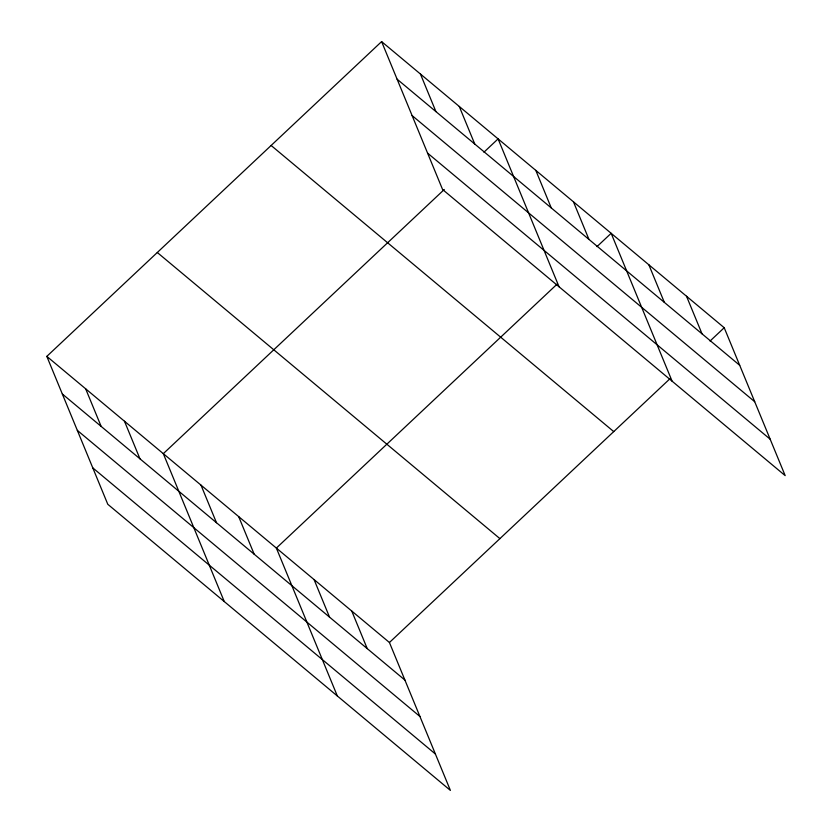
<?xml version="1.0" encoding="UTF-8"?>
<svg xmlns="http://www.w3.org/2000/svg" width="832" height="832" viewBox="0 0 832 832"><rect width="100%" height="100%" fill="white"/><g stroke="black" fill="none" stroke-linecap="round" stroke-linejoin="round"><path stroke-width="1.25" d="M46.821 356.377L389.428 642.502L450.393 790.4L107.786 504.275L46.821 356.377L381.607 41.6L724.214 327.725L785.179 475.623L442.572 189.498L381.607 41.6M444.278 189.488L163.311 453.658L224.266 601.557M483.933 152.204L498.098 138.882L559.052 286.78M557.336 283.91L276.37 548.08L337.334 695.978M596.991 246.615L611.156 233.303L672.11 381.202M389.428 642.502L670.394 378.331M710.05 341.037L724.214 327.725M397.103 79.186L739.71 365.31M412.11 115.586L754.707 401.71M427.565 153.098L770.172 439.213M271.128 145.475L613.735 431.6M157.3 252.502L499.907 538.626M62.317 393.973L404.924 680.087M77.324 430.373L419.931 716.487M92.778 467.875L435.386 754M686.525 296.244L702.021 333.83M648.846 264.774L664.331 302.359M573.466 201.833L588.962 239.418M535.787 170.352L551.273 207.938M459.264 106.454L474.76 144.04M420.441 74.027L435.926 111.613M351.749 611.031L367.234 648.617M314.059 579.561L329.545 617.146M238.68 516.61L254.176 554.195M201.001 485.139L216.486 522.725M124.478 421.231L139.974 458.827M85.654 388.804L101.15 426.4"/></g></svg>
